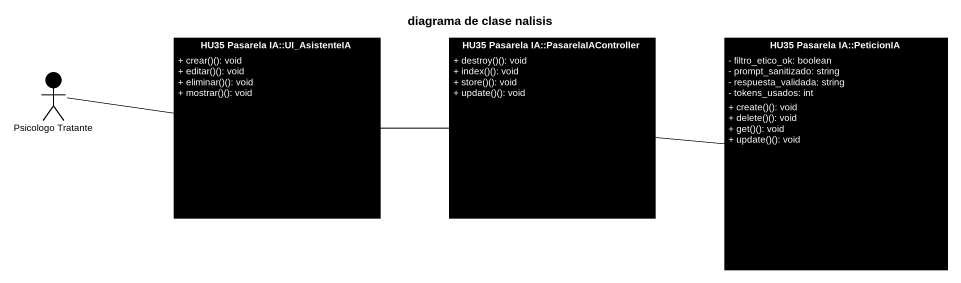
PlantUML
@startuml
title diagrama de clase nalisis
allowmixing
hide circle
hide empty members
skinparam classAttributeIconSize 0
class "HU35 Pasarela IA::UI_AsistenteIA" as HU35_Pasarela_IA_UI #000000 {
  + crear()(): void
  + editar()(): void
  + eliminar()(): void
  + mostrar()(): void
}
class "HU35 Pasarela IA::PasarelaIAController" as HU35_Pasarela_IA #000000 {
  + destroy()(): void
  + index()(): void
  + store()(): void
  + update()(): void
}
class "HU35 Pasarela IA::PeticionIA" as HU35_Pasarela_IA_PeticionIA #000000 {
  - filtro_etico_ok: boolean
  - prompt_sanitizado: string
  - respuesta_validada: string
  - tokens_usados: int
  + create()(): void
  + delete()(): void
  + get()(): void
  + update()(): void
}
actor "Psicologo Tratante" as Psicologo_Tratante #000000
HU35_Pasarela_IA_UI -right- HU35_Pasarela_IA
HU35_Pasarela_IA -right- HU35_Pasarela_IA_PeticionIA
Psicologo_Tratante -right- HU35_Pasarela_IA_UI
@enduml
